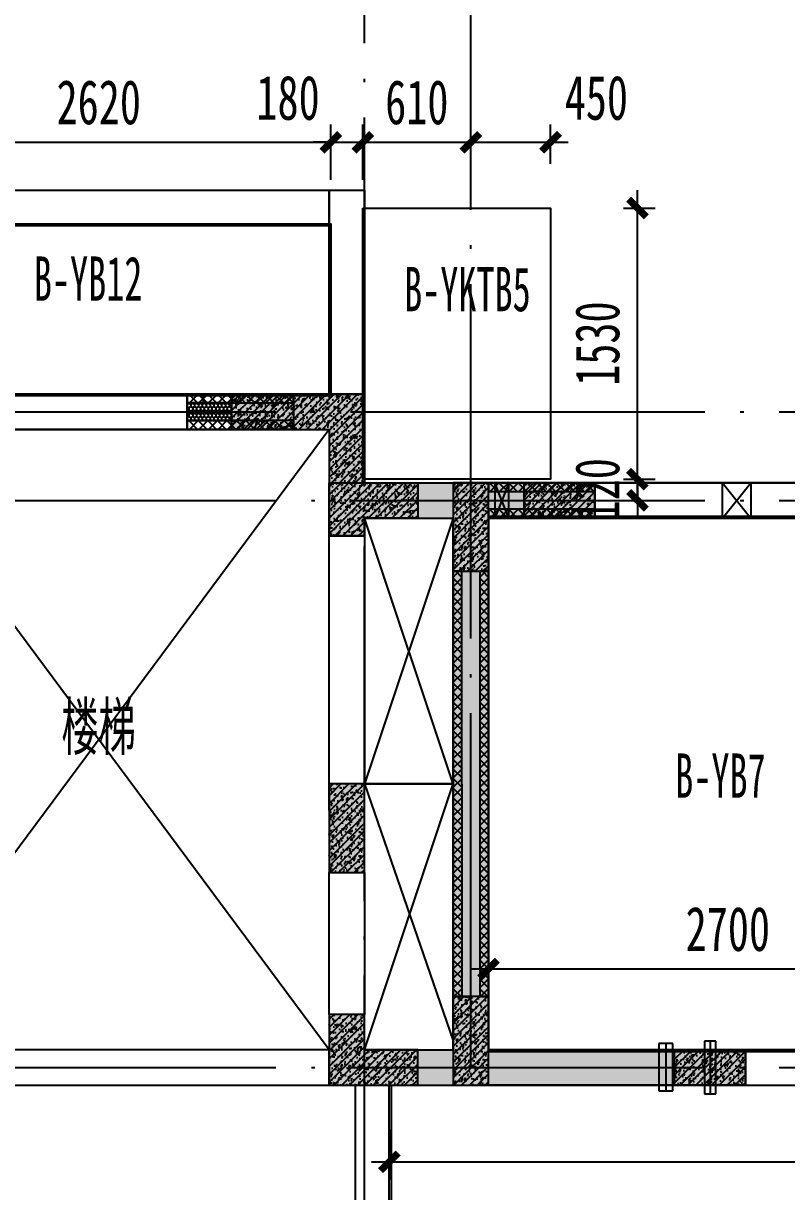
# Model space of a CAD drawing. Extents: x -3200779283 to -8106663, y 659664 to 1123462.
# Drawn here: x -8161025 to -8156719, y 934624 to 941217 of the extents above; entities that cross this region are included whole.
import ezdxf
from ezdxf.enums import TextEntityAlignment as Align

# ---------------------------------------------------------------- set-up
doc = ezdxf.new("R2010")
doc.units = 0
doc.header["$LTSCALE"] = 1000
doc.header["$MEASUREMENT"] = 0
for name, pattern in [('120-墙体$0$CENTER2', [1.125, 0.75, -0.125, 0.125, -0.125]), ('120-墙体$0$CONTINOUS', [0]), ('125-核心筒-标准层$0$CONTINOUS', [0]), ('3#-轴线$0$DOTE', [2.42, 2, -0.2, 0.02, -0.2]), ('3#4#5#$0$DASH', [0.35, 0.25, -0.1]), ('DASH', [0.35, 0.25, -0.1])]:
    doc.linetypes.add(name, pattern=pattern)
doc.layers.get('Defpoints').update_dxf_attribs({"color": 30, "linetype": 'DASH'})
for name, color, linetype in [('120-墙体$0$DUCT-排烟中心线', 5, '120-墙体$0$CENTER2'), ('120-墙体$0$DUCT-排烟管', 2, 'Continuous'), ('120-墙体$0$DUCT-送风中心线', 5, '120-墙体$0$CENTER2'), ('120-墙体$0$DUCT-送风管', 4, 'Continuous'), ('120-墙体$0$S-WALL', 40, 'Continuous'), ('120-墙体$0$S-WALL-BEAM', 120, 'Continuous'), ('120-墙体$0$S-WALL-COLU', 252, '120-墙体$0$CONTINOUS'), ('120-墙体$0$S-WALL-COLU-HATC', 16, 'Continuous'), ('120-墙体$0$S-WALL-HATC', 253, 'Continuous'), ('120-墙体$0$提结构条件', 7, 'Continuous'), ('120-墙体$0$暖-首层和标准层暖通套管_TZ$0$H-暖洞-剪力墙', 6, 'Continuous'), ('120-墙体$0$暖-首层和标准层暖通套管_TZ$0$H-暖洞-穿梁', 3, 'Continuous'), ('125-核心筒-标准层$0$HATCH', 254, 'Continuous'), ('125-核心筒-标准层$0$S-SLAB-HOLE', 5, 'Continuous'), ('125-核心筒-标准层$0$S-WALL', 40, 'Continuous'), ('125-核心筒-标准层$0$S-WALL-BEAM', 120, 'Continuous'), ('125-核心筒-标准层$0$S-WALL-COLU', 252, '125-核心筒-标准层$0$CONTINOUS'), ('125-核心筒-标准层$0$S-WALL-COLU-HATC', 16, 'Continuous'), ('125-核心筒-标准层$0$S-WALL-HATC', 253, 'Continuous'), ('3#-轴线$0$A-ANNO-DOTE', 10, '3#-轴线$0$DOTE'), ('3#4#5#$0$00-板边线', 7, 'Continuous'), ('3#4#5#$0$PC-SLAB', 6, '3#4#5#$0$DASH'), ('3#4#5#$0$S-ANNO-TEXT', 7, 'Continuous'), ('3#4#5#$0$S-DIMS-SLAB', 120, 'Continuous'), ('3#4#5#$0$S-PC-FQ', 4, 'Continuous'), ('3#4#5#$0$S-PC-FQ-WYQ', 4, 'Continuous'), ('3#4#5#$0$S-PC-SLAB', 6, 'Continuous'), ('4#-标准层$0$S-SLAB-TEXT', 120, 'Continuous')]:
    doc.layers.add(name, color=color, linetype=linetype)
doc.styles.add('3#4#5#$0$外部参照 1$0$宋体', font='', dxfattribs={"width": 0.8})
doc.styles.add('3#4#5#$0$楷体', font='', dxfattribs={"width": 0.7})
doc.styles.add('4#-标准层$0$TSSD_Rein', font='tssdeng.shx', dxfattribs={"width": 0.7, "bigfont": 'hztxt.shx'})
doc.styles.get('3#4#5#$0$外部参照 1$0$宋体').set_extended_font_data('SimSun')
doc.styles.get('3#4#5#$0$楷体').set_extended_font_data('KaiTi_GB2312')
doc.dimstyles.new('3#4#5#$0$TSSD_100_100', dxfattribs={"dimtxt": 250, "dimasz": 100, "dimexe": 100, "dimexo": 250, "dimgap": 100, "dimtad": 1, "dimdec": 0, "dimzin": 0, "dimdsep": 46, "dimtxsty": '3#4#5#$0$楷体', "dimblk": '3#4#5#$0$_ArchTick', "dimcen": 0, "dimdle": 100, "dimclrt": 7, "dimadec": 0, "dimazin": 0, "dimtfac": 1, "dimtdec": 0, "dimtix": 1, "dimtmove": 2, "dimatfit": 3, "dimfxl": 1, "dimtolj": 1, "dimtzin": 0, "dimarcsym": 0})
pattern_1 = [(225, (-650407.22, -531464.02), (26.9407684, -26.9407684), []), (315, (-650407.22, -531464.02), (26.9407684, 26.9407684), [])]
pattern_2 = [(225, (-650407.22, -531614.02), (26.9407684, -26.9407684), []), (315, (-650407.22, -531614.02), (26.9407684, 26.9407684), [])]
pattern_3 = [(269.9942905, (110828.098, 3091305.449), (10.823449013, -18.751078648), [12.5, -25]), (29.9942905, (110828.098, 3091305.449), (10.82718595, 18.748921125), [12.5, -25]), (329.9942905, (110828.098, 3091305.449), (21.650634963, -0.002157522), [-25, 12.5])]

# ---------------------------------------------------------------- blocks, each defined once
blk = doc.blocks.new('3#4#5#$0$B-YNQ3')
at = {"layer": '3#4#5#$0$S-PC-FQ-WYQ'}
h = blk.add_hatch(dxfattribs=at)
h.set_pattern_fill('ANSI37', color=256, scale=12, angle=90)
h.set_pattern_definition([(135, (-992358.283, 833989.707), (-26.9407684, -26.9407684), []), (225, (-992358.283, 833989.707), (26.9407684, -26.9407684), [])])
h.paths.add_polyline_path([(-130555.6, 319088.3), (-130505.6, 319088.3), (-130505.9, 321488.4), (-130555.9, 321488.4)])
h = blk.add_hatch(dxfattribs=at)
h.set_pattern_fill('ANSI37', color=256, scale=12, angle=90)
h.set_pattern_definition([(135, (-992208.283, 833989.707), (-26.9407684, -26.9407684), []), (225, (-992208.283, 833989.707), (26.9407684, -26.9407684), [])])
h.paths.add_polyline_path([(-130405.6, 319088.3), (-130355.6, 319088.3), (-130355.9, 321488.4), (-130405.9, 321488.4)])
for points in [[(-130555.6, 319088.3), (-130505.6, 319088.3), (-130505.9, 321488.4), (-130555.9, 321488.4)], [(-130555.9, 321488.4), (-130355.9, 321488.4), (-130355.6, 319088.3), (-130555.6, 319088.3)], [(-130405.6, 319088.3), (-130355.6, 319088.3), (-130355.9, 321488.4), (-130405.9, 321488.4)]]:
    blk.add_lwpolyline(points, close=True, dxfattribs=at)
blk = doc.blocks.new('3#4#5#$0$B-YWQ3')
at = {"layer": '3#4#5#$0$S-PC-FQ'}
h = blk.add_hatch(dxfattribs=at)
h.set_pattern_fill('HONEY', color=6, scale=100, angle=-90.00571)
h.set_pattern_definition(pattern_3)
h.paths.add_polyline_path([(-138306, 330338.4), (-138306, 330238.4), (-138556, 330238.4), (-138556, 330338.4)])
h = blk.add_hatch(dxfattribs=at)
h.set_pattern_fill('HONEY', color=6, scale=100, angle=-90.00571)
h.set_pattern_definition(pattern_3)
h.paths.add_polyline_path([(-137306, 330338.4), (-137306, 330238.4), (-137056, 330238.4), (-137056, 330338.4)])
at = {"layer": '3#4#5#$0$S-PC-FQ-WYQ'}
h = blk.add_hatch(dxfattribs=at)
h.set_pattern_fill('ANSI37', color=256, scale=12, angle=180)
h.set_pattern_definition(pattern_1)
h.paths.add_polyline_path([(-138905.8, 330388.4), (-138905.8, 330338.4), (-138306, 330338.4), (-138306, 330388.4)])
h = blk.add_hatch(dxfattribs=at)
h.set_pattern_fill('ANSI37', color=256, scale=12, angle=180)
h.set_pattern_definition(pattern_1)
h.paths.add_polyline_path([(-136705.8, 330338.4), (-136705.8, 330388.4), (-137306, 330388.4), (-137306, 330338.4)])
h = blk.add_hatch(dxfattribs=at)
h.set_pattern_fill('ANSI37', color=256, scale=12, angle=180)
h.set_pattern_definition(pattern_2)
h.paths.add_polyline_path([(-138905.8, 330238.4), (-138905.8, 330188.4), (-138306, 330188.4), (-138306, 330238.4)])
h = blk.add_hatch(dxfattribs=at)
h.set_pattern_fill('ANSI37', color=256, scale=12, angle=180)
h.set_pattern_definition(pattern_2)
h.paths.add_polyline_path([(-136705.8, 330188.4), (-136705.8, 330238.4), (-137306, 330238.4), (-137306, 330188.4)])
at = {"layer": '3#4#5#$0$S-PC-FQ', "color": 6}
for points in [[(-138306, 330338.4), (-138306, 330238.4), (-138556, 330238.4), (-138556, 330338.4)], [(-137306, 330338.4), (-137306, 330238.4), (-137056, 330238.4), (-137056, 330338.4)]]:
    blk.add_lwpolyline(points, close=True, dxfattribs=at)
at = {"layer": '3#4#5#$0$S-PC-FQ-WYQ'}
for points in [[(-138905.8, 330338.4), (-138905.8, 330388.4), (-138306, 330388.4), (-138306, 330338.4)], [(-138306, 330188.4), (-138306, 330388.4), (-138905.8, 330388.4), (-138905.8, 330188.4)], [(-138306, 330388.4), (-137306, 330388.4), (-137306, 330188.4), (-138306, 330188.4)], [(-136705.8, 330338.4), (-136705.8, 330388.4), (-137306, 330388.4), (-137306, 330338.4)], [(-137306, 330188.4), (-137306, 330388.4), (-136705.8, 330388.4), (-136705.8, 330188.4)], [(-138905.8, 330188.4), (-138905.8, 330238.4), (-138306, 330238.4), (-138306, 330188.4)], [(-136705.8, 330188.4), (-136705.8, 330238.4), (-137306, 330238.4), (-137306, 330188.4)]]:
    blk.add_lwpolyline(points, close=True, dxfattribs=at)
blk = doc.blocks.new('3#4#5#$0$B-YWQ4')
at = {"layer": '3#4#5#$0$S-PC-FQ-WYQ'}
h = blk.add_hatch(dxfattribs=at)
h.set_pattern_fill('ANSI37', color=256, scale=12, angle=180)
h.set_pattern_definition([(225, (-649357.165, -531964.018), (26.9407684, -26.9407684), []), (315, (-649357.165, -531964.018), (26.9407684, 26.9407684), [])])
h.paths.add_polyline_path([(-135005.8, 329838.4), (-135005.8, 329888.4), (-135605.8, 329888.4), (-135605.8, 329838.4)])
h = blk.add_hatch(dxfattribs=at)
h.set_pattern_fill('ANSI37', color=256, scale=12, angle=180)
h.set_pattern_definition([(225, (-646857.172, -531964.016), (26.9407684, -26.9407684), []), (315, (-646857.172, -531964.016), (26.9407684, 26.9407684), [])])
h.paths.add_polyline_path([(-132505.8, 329838.4), (-132505.8, 329888.4), (-133505.8, 329888.4), (-133505.8, 329838.4)])
h = blk.add_hatch(dxfattribs=at)
h.set_pattern_fill('ANSI37', color=256, scale=12, angle=180)
h.set_pattern_definition([(225, (-644507.274, -531964.016), (26.9407684, -26.9407684), []), (315, (-644507.274, -531964.016), (26.9407684, 26.9407684), [])])
h.paths.add_polyline_path([(-130905.9, 329838.4), (-130905.9, 329888.4), (-131305.8, 329888.4), (-131305.8, 329838.4)])
h = blk.add_hatch(dxfattribs=at)
h.set_pattern_fill('ANSI37', color=256, scale=12, angle=180)
h.set_pattern_definition([(225, (-649357.165, -532114.018), (26.9407684, -26.9407684), []), (315, (-649357.165, -532114.018), (26.9407684, 26.9407684), [])])
h.paths.add_polyline_path([(-135005.8, 329688.4), (-135005.8, 329738.4), (-135605.8, 329738.4), (-135605.8, 329688.4)])
h = blk.add_hatch(dxfattribs=at)
h.set_pattern_fill('ANSI37', color=256, scale=12, angle=180)
h.set_pattern_definition([(225, (-646857.172, -532114.016), (26.9407684, -26.9407684), []), (315, (-646857.172, -532114.016), (26.9407684, 26.9407684), [])])
h.paths.add_polyline_path([(-132505.8, 329688.4), (-132505.8, 329738.4), (-133505.8, 329738.4), (-133505.8, 329688.4)])
h = blk.add_hatch(dxfattribs=at)
h.set_pattern_fill('ANSI37', color=256, scale=12, angle=180)
h.set_pattern_definition([(225, (-644507.274, -532114.016), (26.9407684, -26.9407684), []), (315, (-644507.274, -532114.016), (26.9407684, 26.9407684), [])])
h.paths.add_polyline_path([(-130905.9, 329688.4), (-130905.9, 329738.4), (-131305.8, 329738.4), (-131305.8, 329688.4)])
for points in [[(-135005.8, 329838.4), (-135005.8, 329888.4), (-135605.8, 329888.4), (-135605.8, 329838.4)], [(-135605.8, 329688.4), (-135605.8, 329888.4), (-135005.8, 329888.4), (-135005.8, 329688.4)], [(-135005.8, 329888.4), (-133505.8, 329888.4), (-133505.8, 329688.4), (-135005.8, 329688.4)], [(-132505.8, 329838.4), (-132505.8, 329888.4), (-133505.8, 329888.4), (-133505.8, 329838.4)], [(-133505.8, 329688.4), (-133505.8, 329888.4), (-132505.8, 329888.4), (-132505.8, 329688.4)], [(-132505.8, 329888.4), (-131305.8, 329888.4), (-131305.8, 329688.4), (-132505.8, 329688.4)], [(-130905.9, 329838.4), (-130905.9, 329888.4), (-131305.8, 329888.4), (-131305.8, 329838.4)], [(-131305.8, 329688.4), (-131305.8, 329888.4), (-130905.9, 329888.4), (-130905.9, 329688.4)], [(-135005.8, 329688.4), (-135005.8, 329738.4), (-135605.8, 329738.4), (-135605.8, 329688.4)], [(-132505.8, 329688.4), (-132505.8, 329738.4), (-133505.8, 329738.4), (-133505.8, 329688.4)], [(-130905.9, 329688.4), (-130905.9, 329738.4), (-131305.8, 329738.4), (-131305.8, 329688.4)]]:
    blk.add_lwpolyline(points, close=True, dxfattribs=at)
blk = doc.blocks.new('3#4#5#$0$A$C53EF3948')
at = {"layer": '3#4#5#$0$S-PC-FQ-WYQ'}
for name, p in [('3#4#5#$0$B-YWQ3', (148006, -329888.4)), ('3#4#5#$0$B-YWQ4', (148006, -329888.4)), ('3#4#5#$0$B-YNQ3', (142755.9, -321988.4))]:
    blk.add_blockref(name, p, dxfattribs=at)
blk = doc.blocks.new('3#4#5#$0$_ArchTick')
at = {"color": 0, "linetype": 'ByBlock', "const_width": 0.4}
blk.add_lwpolyline([(-0.5, -0.5), (0.5, 0.5)], dxfattribs=at)
blk = doc.blocks.new('*D943')
at = {"layer": '3#4#5#$0$S-DIMS-SLAB', "color": 0, "lineweight": -2, "transparency": 16777216}
for p, q in [((8890.2, 13009.9), (8890.2, 13320.7)), ((11510.4, 13009.9), (11510.4, 13320.7)), ((8790.2, 13220.7), (11610.4, 13220.7))]:
    blk.add_line(p, q, dxfattribs=at)
at = {"layer": 'Defpoints', "color": 0, "transparency": 16777216}
for p in [(11510.4, 13220.7), (8890.2, 12759.9), (11510.4, 12759.9)]:
    blk.add_point(p, dxfattribs=at)
at = {"layer": '3#4#5#$0$S-DIMS-SLAB', "color": 0, "lineweight": -2, "transparency": 16777216, "xscale": 100, "yscale": 100, "zscale": 100, "rotation": 180}
blk.add_blockref('3#4#5#$0$_ArchTick', (8890.2, 13220.7), dxfattribs=at)
at = {"layer": '3#4#5#$0$S-DIMS-SLAB', "color": 0, "lineweight": -2, "transparency": 16777216, "xscale": 100, "yscale": 100, "zscale": 100}
blk.add_blockref('3#4#5#$0$_ArchTick', (11510.4, 13220.7), dxfattribs=at)
at = {"layer": '3#4#5#$0$S-DIMS-SLAB', "color": 7, "transparency": 16777216, "insert": (10200.3, 13445.7), "char_height": 250, "attachment_point": 5, "style": '3#4#5#$0$楷体'}
blk.add_mtext('\\A1;2620', dxfattribs=at)
blk = doc.blocks.new('*D944')
at = {"layer": '3#4#5#$0$S-DIMS-SLAB', "color": 0, "lineweight": -2, "transparency": 16777216}
for p, q in [((12300, 13099.8), (12300, 13320.7)), ((12750, 13099.8), (12750, 13320.7)), ((12200, 13220.7), (12850, 13220.7))]:
    blk.add_line(p, q, dxfattribs=at)
at = {"layer": 'Defpoints', "color": 0, "transparency": 16777216}
for p in [(12750, 13220.7), (12300, 12849.8), (12750, 12849.8)]:
    blk.add_point(p, dxfattribs=at)
at = {"layer": '3#4#5#$0$S-DIMS-SLAB', "color": 0, "lineweight": -2, "transparency": 16777216, "xscale": 100, "yscale": 100, "zscale": 100, "rotation": 180}
blk.add_blockref('3#4#5#$0$_ArchTick', (12300, 13220.7), dxfattribs=at)
at = {"layer": '3#4#5#$0$S-DIMS-SLAB', "color": 0, "lineweight": -2, "transparency": 16777216, "xscale": 100, "yscale": 100, "zscale": 100}
blk.add_blockref('3#4#5#$0$_ArchTick', (12750, 13220.7), dxfattribs=at)
at = {"layer": '3#4#5#$0$S-DIMS-SLAB', "color": 7, "transparency": 16777216, "insert": (13008.1, 13470.7), "char_height": 250, "attachment_point": 5, "style": '3#4#5#$0$楷体'}
blk.add_mtext('\\A1;450', dxfattribs=at)
blk = doc.blocks.new('*D946')
at = {"layer": '3#4#5#$0$S-DIMS-SLAB', "color": 0, "lineweight": -2, "transparency": 16777216}
for p, q in [((13239.9, 11219.9), (13239.9, 12949.8)), ((13161.2, 12849.8), (13339.9, 12849.8)), ((13161.2, 11319.9), (13339.9, 11319.9))]:
    blk.add_line(p, q, dxfattribs=at)
at = {"layer": 'Defpoints', "color": 0, "transparency": 16777216}
for p in [(12911.2, 12849.8), (13239.9, 12849.8), (12911.2, 11319.9)]:
    blk.add_point(p, dxfattribs=at)
at = {"layer": '3#4#5#$0$S-DIMS-SLAB', "color": 0, "lineweight": -2, "transparency": 16777216, "xscale": 100, "yscale": 100, "zscale": 100}
for p, rotation in [((13239.9, 12849.8), 90), ((13239.9, 11319.9), 270)]:
    blk.add_blockref('3#4#5#$0$_ArchTick', p, dxfattribs=dict(at, rotation=rotation))
at = {"layer": '3#4#5#$0$S-DIMS-SLAB', "color": 7, "transparency": 16777216, "insert": (13014.9, 12084.8), "char_height": 250, "attachment_point": 5, "rotation": 90, "style": '3#4#5#$0$楷体'}
blk.add_mtext('\\A1;1530', dxfattribs=at)
blk = doc.blocks.new('3#4#5#$0$悬挑板-北侧')
at = {"layer": '3#4#5#$0$S-PC-SLAB'}
for points in [[(-262899.7, 92469.9), (-262439.3, 92469.9), (-262444.4, 90939.8), (-262899.7, 90939.8)], [(-259459.5, 92469.9), (-258399.8, 92469.9), (-258399.8, 90939.9), (-259459.5, 90939.9)], [(-262259.5, 92379.9), (-259639.3, 92379.9), (-259639.3, 91409.9), (-262259.5, 91409.9)]]:
    blk.add_lwpolyline(points, close=True, dxfattribs=at)
blk = doc.blocks.new('*D988')
at = {"layer": '3#4#5#$0$S-DIMS-SLAB', "color": 0, "lineweight": -2, "transparency": 16777216}
for p, q in [((13239.9, 11319.9), (13239.9, 11419.9)), ((13161.2, 11319.9), (13339.9, 11319.9)), ((13239.9, 11319.9), (13239.9, 11200)), ((13161.2, 11200), (13339.9, 11200)), ((13239.9, 11200), (13239.9, 11100))]:
    blk.add_line(p, q, dxfattribs=at)
at = {"layer": 'Defpoints', "color": 0, "transparency": 16777216}
for p in [(12911.2, 11319.9), (12911.2, 11200), (13239.9, 11200)]:
    blk.add_point(p, dxfattribs=at)
at = {"layer": '3#4#5#$0$S-DIMS-SLAB', "color": 0, "lineweight": -2, "transparency": 16777216, "xscale": 100, "yscale": 100, "zscale": 100}
for p, rotation in [((13239.9, 11319.9), 270), ((13239.9, 11200), 90)]:
    blk.add_blockref('3#4#5#$0$_ArchTick', p, dxfattribs=dict(at, rotation=rotation))
at = {"layer": '3#4#5#$0$S-DIMS-SLAB', "color": 7, "transparency": 16777216, "insert": (13014.9, 11259.9), "char_height": 250, "attachment_point": 5, "rotation": 90, "style": '3#4#5#$0$楷体'}
blk.add_mtext('\\A1;120', dxfattribs=at)
blk = doc.blocks.new('*D991')
at = {"layer": '3#4#5#$0$S-DIMS-SLAB', "color": 0, "lineweight": -2, "transparency": 16777216}
for p, q in [((11510.4, 13009.9), (11510.4, 13320.7)), ((11690.2, 13009.9), (11690.2, 13320.7)), ((11510.4, 13220.7), (11410.4, 13220.7)), ((11510.4, 13220.7), (11690.2, 13220.7)), ((11690.2, 13220.7), (11790.2, 13220.7))]:
    blk.add_line(p, q, dxfattribs=at)
at = {"layer": 'Defpoints', "color": 0, "transparency": 16777216}
for p in [(11690.2, 13220.7), (11510.4, 12759.9), (11690.2, 12759.9)]:
    blk.add_point(p, dxfattribs=at)
at = {"layer": '3#4#5#$0$S-DIMS-SLAB', "color": 0, "lineweight": -2, "transparency": 16777216, "xscale": 100, "yscale": 100, "zscale": 100}
blk.add_blockref('3#4#5#$0$_ArchTick', (11510.4, 13220.7), dxfattribs=at)
at = {"layer": '3#4#5#$0$S-DIMS-SLAB', "color": 0, "lineweight": -2, "transparency": 16777216, "xscale": 100, "yscale": 100, "zscale": 100, "rotation": 180}
blk.add_blockref('3#4#5#$0$_ArchTick', (11690.2, 13220.7), dxfattribs=at)
at = {"layer": '3#4#5#$0$S-DIMS-SLAB', "color": 7, "transparency": 16777216, "insert": (11268.5, 13470.7), "char_height": 250, "attachment_point": 5, "style": '3#4#5#$0$楷体'}
blk.add_mtext('\\A1;180', dxfattribs=at)
blk = doc.blocks.new('*D992')
at = {"layer": '3#4#5#$0$S-DIMS-SLAB', "color": 0, "lineweight": -2, "transparency": 16777216}
for p, q in [((11690.2, 13099.8), (11690.2, 13320.7)), ((12300, 13099.8), (12300, 13320.7)), ((11590.2, 13220.7), (12400, 13220.7))]:
    blk.add_line(p, q, dxfattribs=at)
at = {"layer": 'Defpoints', "color": 0, "transparency": 16777216}
for p in [(12300, 13220.7), (11690.2, 12849.8), (12300, 12849.8)]:
    blk.add_point(p, dxfattribs=at)
at = {"layer": '3#4#5#$0$S-DIMS-SLAB', "color": 0, "lineweight": -2, "transparency": 16777216, "xscale": 100, "yscale": 100, "zscale": 100, "rotation": 180}
blk.add_blockref('3#4#5#$0$_ArchTick', (11690.2, 13220.7), dxfattribs=at)
at = {"layer": '3#4#5#$0$S-DIMS-SLAB', "color": 0, "lineweight": -2, "transparency": 16777216, "xscale": 100, "yscale": 100, "zscale": 100}
blk.add_blockref('3#4#5#$0$_ArchTick', (12300, 13220.7), dxfattribs=at)
at = {"layer": '3#4#5#$0$S-DIMS-SLAB', "color": 7, "transparency": 16777216, "insert": (11995.1, 13445.7), "char_height": 250, "attachment_point": 5, "style": '3#4#5#$0$楷体'}
blk.add_mtext('\\A1;610', dxfattribs=at)
blk = doc.blocks.new('3#4#5#$0$ban3')
at = {"layer": '3#4#5#$0$S-PC-SLAB'}
for points in [[(-216832, 409965), (-216832, 412985), (-219532, 412985), (-219532, 409965)], [(-214472, 407375), (-220092, 407375), (-220092, 409775), (-214472, 409775)]]:
    blk.add_lwpolyline(points, close=True, dxfattribs=at)
blk = doc.blocks.new('*D786')
at = {"layer": '3#4#5#$0$S-DIMS-SLAB', "color": 0, "lineweight": -2, "transparency": 16777216}
for p, q in [((162096.8, 163030.4), (159196.8, 163030.4)), ((159296.8, 162888.2), (159296.8, 162930.4)), ((161996.8, 162888.2), (161996.8, 162930.4))]:
    blk.add_line(p, q, dxfattribs=at)
at = {"layer": 'Defpoints', "color": 0, "transparency": 16777216}
for p in [(159296.8, 163138.2), (161996.8, 163138.2), (159296.8, 163030.4)]:
    blk.add_point(p, dxfattribs=at)
at = {"layer": '3#4#5#$0$S-DIMS-SLAB', "color": 0, "lineweight": -2, "transparency": 16777216, "xscale": 100, "yscale": 100, "zscale": 100, "rotation": 180}
blk.add_blockref('3#4#5#$0$_ArchTick', (159296.8, 163030.4), dxfattribs=at)
at = {"layer": '3#4#5#$0$S-DIMS-SLAB', "color": 0, "lineweight": -2, "transparency": 16777216, "xscale": 100, "yscale": 100, "zscale": 100}
blk.add_blockref('3#4#5#$0$_ArchTick', (161996.8, 163030.4), dxfattribs=at)
at = {"layer": '3#4#5#$0$S-DIMS-SLAB', "color": 7, "transparency": 16777216, "insert": (160646.8, 163255.4), "char_height": 250, "attachment_point": 5, "style": '3#4#5#$0$楷体'}
blk.add_mtext('\\A1;2700', dxfattribs=at)
blk = doc.blocks.new('*D796')
at = {"layer": '3#4#5#$0$S-DIMS-SLAB', "color": 0, "lineweight": -2, "transparency": 16777216}
for p, q in [((158736.8, 162125), (158736.8, 161843.1)), ((164356.8, 162125), (164356.8, 161843.1)), ((158636.8, 161943.1), (164456.8, 161943.1))]:
    blk.add_line(p, q, dxfattribs=at)
at = {"layer": 'Defpoints', "color": 0, "transparency": 16777216}
for p in [(158736.8, 162375), (164356.8, 162375), (164356.8, 161943.1)]:
    blk.add_point(p, dxfattribs=at)
at = {"layer": '3#4#5#$0$S-DIMS-SLAB', "color": 0, "lineweight": -2, "transparency": 16777216, "xscale": 100, "yscale": 100, "zscale": 100, "rotation": 180}
blk.add_blockref('3#4#5#$0$_ArchTick', (158736.8, 161943.1), dxfattribs=at)
at = {"layer": '3#4#5#$0$S-DIMS-SLAB', "color": 0, "lineweight": -2, "transparency": 16777216, "xscale": 100, "yscale": 100, "zscale": 100}
blk.add_blockref('3#4#5#$0$_ArchTick', (164356.8, 161943.1), dxfattribs=at)
at = {"layer": '3#4#5#$0$S-DIMS-SLAB', "color": 7, "transparency": 16777216, "insert": (161546.8, 162168.1), "char_height": 250, "attachment_point": 5, "style": '3#4#5#$0$楷体'}
blk.add_mtext('\\A1;5620', dxfattribs=at)
blk = doc.blocks.new('120-墙体$0$retert')
at = {"layer": '120-墙体$0$暖-首层和标准层暖通套管_TZ$0$H-暖洞-剪力墙'}
for p, q in [((55012.6, 61028.7), (54812.7, 61187.7)), ((54812.7, 61028.7), (55012.6, 61187.7))]:
    blk.add_line(p, q, dxfattribs=at)
blk.add_lwpolyline([(55012.6, 61028.7), (55012.6, 61187.7), (54812.7, 61187.7), (54812.7, 61028.7)], close=True, dxfattribs=at)
blk = doc.blocks.new('120-墙体$0$ewrewr')
at = {"layer": '120-墙体$0$暖-首层和标准层暖通套管_TZ$0$H-暖洞-穿梁', "color": 2}
for p, q in [((54898, 62306.1), (54818, 62106.1)), ((54898, 62106.1), (54818, 62306.1))]:
    blk.add_line(p, q, dxfattribs=at)
blk.add_lwpolyline([(54898, 62306.1), (54818, 62306.1), (54818, 62106.1), (54898, 62106.1)], close=True, dxfattribs=at)
blk = doc.blocks.new('120-墙体$0$tretyyt')
at = {"layer": '120-墙体$0$暖-首层和标准层暖通套管_TZ$0$H-暖洞-穿梁', "color": 5}
for p, q in [((52498, 59304.6), (52298, 59384.6)), ((52298, 59304.6), (52498, 59384.6))]:
    blk.add_line(p, q, dxfattribs=at)
blk.add_lwpolyline([(52498, 59304.6), (52498, 59384.6), (52298, 59384.6), (52298, 59304.6)], close=True, dxfattribs=at)
blk = doc.blocks.new('120-墙体$0$rtret')
at = {"layer": '120-墙体$0$暖-首层和标准层暖通套管_TZ$0$H-暖洞-穿梁', "color": 3}
for p, q in [((53777.5, 61921.5), (53618.5, 61721.5)), ((53777.5, 61721.5), (53618.5, 61921.5))]:
    blk.add_line(p, q, dxfattribs=at)
blk.add_lwpolyline([(53777.5, 61921.5), (53618.5, 61921.5), (53618.5, 61721.5), (53777.5, 61721.5)], close=True, dxfattribs=at)
blk = doc.blocks.new('120-墙体$0$A$Ca94620f4')
at = {"layer": '120-墙体$0$DUCT-排烟中心线'}
for p, q in [((-6299.8, -2950.7), (-6299.8, -3249.3)), ((-4600, -2950.7), (-4600, -3249.3)), ((-4400, -2950.7), (-4400, -3249.3)), ((-547.7, -2950.7), (-547.7, -3249.3)), ((-2257.9, -4100), (-2556.6, -4100)), ((-2257.9, -4300), (-2556.6, -4300))]:
    blk.add_line(p, q, dxfattribs=at)
at = {"layer": '120-墙体$0$DUCT-排烟管'}
for p, q in [((-6332.3, -2950.7), (-6332.3, -3249.3)), ((-6267.3, -2950.7), (-6332.3, -2950.7)), ((-6267.3, -3249.3), (-6267.3, -2950.7)), ((-4632.5, -2950.7), (-4632.5, -3249.3)), ((-4567.5, -2950.7), (-4632.5, -2950.7)), ((-4567.5, -3249.3), (-4567.5, -2950.7)), ((-4432.5, -2950.7), (-4432.5, -3249.3)), ((-4367.5, -2950.7), (-4432.5, -2950.7)), ((-4367.5, -3249.3), (-4367.5, -2950.7)), ((-580.2, -2950.7), (-580.2, -3249.3)), ((-515.2, -2950.7), (-580.2, -2950.7)), ((-515.2, -3249.3), (-515.2, -2950.7)), ((-6332.3, -3249.3), (-6267.3, -3249.3)), ((-4632.5, -3249.3), (-4567.5, -3249.3)), ((-4432.5, -3249.3), (-4367.5, -3249.3)), ((-580.2, -3249.3), (-515.2, -3249.3)), ((-2257.9, -4067.5), (-2556.6, -4067.5)), ((-2556.6, -4067.5), (-2556.6, -4132.5)), ((-2257.9, -4132.5), (-2257.9, -4067.5)), ((-2556.6, -4132.5), (-2257.9, -4132.5)), ((-2257.9, -4267.5), (-2556.6, -4267.5)), ((-2556.6, -4267.5), (-2556.6, -4332.5)), ((-2257.9, -4332.5), (-2257.9, -4267.5)), ((-2556.6, -4332.5), (-2257.9, -4332.5))]:
    blk.add_line(p, q, dxfattribs=at)
at = {"layer": '120-墙体$0$DUCT-送风中心线'}
for p, q in [((-6549.8, -2963.7), (-6549.8, -3231)), ((-947.7, -2963.7), (-947.7, -3231)), ((-747.7, -2963.7), (-747.7, -3231))]:
    blk.add_line(p, q, dxfattribs=at)
at = {"layer": '120-墙体$0$DUCT-送风管'}
for p, q in [((-6589.8, -2963.7), (-6589.8, -3231)), ((-6509.8, -2963.7), (-6589.8, -2963.7)), ((-6509.8, -3231), (-6509.8, -2963.7)), ((-787.7, -2963.7), (-787.7, -3231)), ((-707.7, -2963.7), (-787.7, -2963.7)), ((-707.7, -3231), (-707.7, -2963.7)), ((-6589.8, -3231), (-6509.8, -3231)), ((-787.7, -3231), (-707.7, -3231))]:
    blk.add_line(p, q, dxfattribs=at)
at = {"layer": '120-墙体$0$提结构条件', "color": 3}
for p, q in [((-987.7, -3231), (-987.7, -2963.7)), ((-987.7, -2963.7), (-907.7, -2963.7)), ((-907.7, -2963.7), (-907.7, -3231)), ((-907.7, -3231), (-987.7, -3231))]:
    blk.add_line(p, q, dxfattribs=at)
at = {"layer": '120-墙体$0$暖-首层和标准层暖通套管_TZ$0$H-暖洞-穿梁', "color": 6}
for p, q in [((-3823.8, -3000), (-3473.8, -3200)), ((-3823.8, -3200), (-3473.8, -3000))]:
    blk.add_line(p, q, dxfattribs=at)
blk.add_lwpolyline([(-3823.8, -3000), (-3473.8, -3000), (-3473.8, -3200), (-3823.8, -3200)], close=True, dxfattribs=at)
at = {"layer": '120-墙体$0$提结构条件', "rotation": 90}
for name, p in [('120-墙体$0$tretyyt', (51869.6, -52298)), ('120-墙体$0$retert', (57308.2, -54812.7))]:
    blk.add_blockref(name, p, dxfattribs=at)
at = {"layer": '120-墙体$0$提结构条件', "xscale": -1}
blk.add_blockref('120-墙体$0$rtret', (47548, -61721.5), dxfattribs=at)
at = {"layer": '120-墙体$0$提结构条件'}
blk.add_blockref('120-墙体$0$ewrewr', (-57933, -62106.1), dxfattribs=at)
blk = doc.blocks.new('120-墙体')
at = {"layer": '120-墙体$0$S-WALL-COLU-HATC'}
h = blk.add_hatch(dxfattribs=at)
h.set_pattern_fill('AR-CONC', color=256, scale=10)
h.set_pattern_definition([(50, (-5604.75, -241007.814), (71.726018, -6.275213), [7.5, -82.5]), (355, (-5604.75, -241007.814), (-13.875133, 75.219213), [6, -66]), (100.4514, (-5598.77, -241008.34), (57.850938, 68.943954), [6.37402, -70.114211]), (46.1842, (-5604.75, -240987.81), (106.724105, -16.5519), [11.25, -123.75]), (96.6356, (-5595.86, -240989.19), (93.46627, 97.411787), [9.56103, -105.1713]), (351.1842, (-5604.75, -240987.81), (93.466195, 97.41186), [9, -99]), (21, (-5594.75, -240992.814), (59.690705, -40.261889), [7.5, -82.5]), (326, (-5594.75, -240992.814), (24.331533, 72.515005), [6, -66]), (71.4514, (-5589.775, -240996.17), (84.022263, 32.25305), [6.37402, -70.114211]), (37.5, (-5604.75, -241007.814), (1.2159855, 33.2893854), [0, -65.2, 0, -67, 0, -66.25]), (7.5, (-5604.75, -241007.814), (26.306954, 39.441171), [0, -38.2, 0, -63.7, 0, -25.25]), (327.5, (-5627.05, -241007.814), (53.3822436, -2.2554872), [0, -25, 0, -78, 0, -103.5]), (317.5, (-5637.05, -241007.814), (58.318617, 10.010498), [0, -32.5, 0, -51.8, 0, -73.5])])
h.paths.add_polyline_path([(-7600, -100), (-7600, 100), (-7200, 100), (-7200, -100)])
h = blk.add_hatch(dxfattribs=at)
h.set_pattern_fill('ANSI31', color=256, scale=250, style=0)
h.set_pattern_definition([(45, (-5604.75, -241007.814), (-22.097087, 22.097087), [])])
h.paths.add_polyline_path([(-7600, 100), (-7600, -100), (-7200, -100), (-7200, 100)])
h = blk.add_hatch(dxfattribs=at)
h.set_pattern_fill('AR-CONC', color=256, scale=10)
h.set_pattern_definition([(50, (-4754.75, -244207.814), (71.726018, -6.275213), [7.5, -82.5]), (355, (-4754.75, -244207.814), (-13.875133, 75.219213), [6, -66]), (100.4514, (-4748.77, -244208.34), (57.850938, 68.943954), [6.37402, -70.114211]), (46.1842, (-4754.75, -244187.81), (106.724105, -16.5519), [11.25, -123.75]), (96.6356, (-4745.86, -244189.19), (93.46627, 97.411787), [9.56103, -105.1713]), (351.1842, (-4754.75, -244187.81), (93.466195, 97.41186), [9, -99]), (21, (-4744.75, -244192.814), (59.690705, -40.261889), [7.5, -82.5]), (326, (-4744.75, -244192.814), (24.331533, 72.515005), [6, -66]), (71.4514, (-4739.775, -244196.17), (84.022263, 32.25305), [6.37402, -70.114211]), (37.5, (-4754.75, -244207.814), (1.2159855, 33.2893854), [0, -65.2, 0, -67, 0, -66.25]), (7.5, (-4754.75, -244207.814), (26.306954, 39.441171), [0, -38.2, 0, -63.7, 0, -25.25]), (327.5, (-4777.05, -244207.814), (53.3822436, -2.2554872), [0, -25, 0, -78, 0, -103.5]), (317.5, (-4787.05, -244207.814), (58.318617, 10.010498), [0, -32.5, 0, -51.8, 0, -73.5])])
h.paths.add_polyline_path([(-6750, -3300), (-6750, -3100), (-6350, -3100), (-6350, -3300)])
h = blk.add_hatch(dxfattribs=at)
h.set_pattern_fill('ANSI31', color=256, scale=250, style=0)
h.set_pattern_definition([(45, (-4754.75, -244207.814), (-22.097087, 22.097087), [])])
h.paths.add_polyline_path([(-6750, -3100), (-6750, -3300), (-6350, -3300), (-6350, -3100)])
at = {"layer": '120-墙体$0$S-WALL-HATC'}
for points in [[(-7800, 100), (-7800, -100), (-7200, -100), (-7200, 100)], [(-6350, -3300), (-6350, -3100), (-7800, -3100), (-7800, -3300)]]:
    blk.add_hatch(color=256, dxfattribs=at).paths.add_polyline_path(points)
at = {"layer": '120-墙体$0$S-WALL'}
for p, q in [((-7800, 100), (-7200, 100)), ((-7200, -100), (-7200, 100)), ((-7800, -100), (-7200, -100)), ((-6350, -3100), (-7800, -3100)), ((-7800, -3300), (-7800, -3100)), ((-6350, -3300), (-6350, -3100)), ((-6350, -3300), (-7800, -3300))]:
    blk.add_line(p, q, dxfattribs=at)
at = {"layer": '120-墙体$0$S-WALL-BEAM'}
for points in [[(-7200, 100), (-7200, -100), (-5700, -100), (-5700, 100)], [(-6350, -3100), (-6350, -3300), (-1750, -3300), (-1750, -3100)]]:
    blk.add_lwpolyline(points, close=True, dxfattribs=at)
at = {"layer": '120-墙体$0$S-WALL-COLU', "lineweight": -2}
for points in [[(-7600, -100), (-7600, 100), (-7200, 100), (-7200, -100)], [(-6750, -3300), (-6750, -3100), (-6350, -3100), (-6350, -3300)]]:
    blk.add_lwpolyline(points, close=True, dxfattribs=at)
blk.add_blockref('120-墙体$0$A$Ca94620f4', (-250, -100))
blk = doc.blocks.new('125-核心筒-标准层')
at = {"layer": '125-核心筒-标准层$0$HATCH'}
h = blk.add_hatch(dxfattribs=at)
h.set_pattern_fill('BRICK1', color=256, scale=20, style=0)
h.set_pattern_definition([(0, (-47688.61, -30845.9), (0, 160), []), (90, (-47688.61, -30845.9), (-160, 160), [160, -160])])
h.paths.add_polyline_path([(400, 7500), (150, 7500), (150, 7700), (400, 7700)])
at = {"layer": '125-核心筒-标准层$0$S-WALL-COLU-HATC'}
h = blk.add_hatch(dxfattribs=at)
h.set_pattern_fill('AR-CONC', color=256, scale=10)
h.set_pattern_definition([(50, (18489.61, -233407.81), (71.726018, -6.275213), [7.5, -82.5]), (355, (18489.61, -233407.81), (-13.875133, 75.219213), [6, -66]), (100.4514, (18495.59, -233408.334), (57.850938, 68.943954), [6.37402, -70.114211]), (46.1842, (18489.61, -233387.81), (106.724105, -16.5519), [11.25, -123.75]), (96.6356, (18498.5, -233389.19), (93.46627, 97.411787), [9.56103, -105.1713]), (351.1842, (18489.61, -233387.81), (93.466195, 97.41186), [9, -99]), (21, (18499.61, -233392.81), (59.690705, -40.261889), [7.5, -82.5]), (326, (18499.61, -233392.81), (24.331533, 72.515005), [6, -66]), (71.4514, (18504.586, -233396.166), (84.022263, 32.25305), [6.37402, -70.114211]), (37.5, (18489.611, -233407.81), (1.2159855, 33.2893854), [0, -65.2, 0, -67, 0, -66.25]), (7.5, (18489.61, -233407.81), (26.306954, 39.441171), [0, -38.2, 0, -63.7, 0, -25.25]), (327.5, (18467.311, -233407.81), (53.3822436, -2.2554872), [0, -25, 0, -78, 0, -103.5]), (317.5, (18457.31, -233407.81), (58.318617, 10.010498), [0, -32.5, 0, -51.8, 0, -73.5])])
h.paths.add_polyline_path([(950, 7500), (950, 7200), (1150, 7200), (1150, 7700), (400, 7700), (400, 7500)])
h = blk.add_hatch(dxfattribs=at)
h.set_pattern_fill('ANSI31', color=256, scale=250, style=0)
h.set_pattern_definition([(45, (18489.61, -233407.81), (-22.097087, 22.097087), [])])
h.paths.add_polyline_path([(950, 7500), (950, 7200), (1150, 7200), (1150, 7700), (400, 7700), (400, 7500)])
h = blk.add_hatch(dxfattribs=at)
h.set_pattern_fill('AR-CONC', color=256, scale=10)
h.set_pattern_definition([(50, (16687.05, -233495.61), (71.726018, -6.275213), [7.5, -82.5]), (355, (16687.05, -233495.61), (-13.875133, 75.219213), [6, -66]), (100.4514, (16693.03, -233496.135), (57.850938, 68.943954), [6.37402, -70.114211]), (46.1842, (16687.05, -233475.61), (106.724105, -16.5519), [11.25, -123.75]), (96.6356, (16695.95, -233476.99), (93.46627, 97.411787), [9.56103, -105.1713]), (351.1842, (16687.05, -233475.61), (93.466195, 97.41186), [9, -99]), (21, (16697.05, -233480.61), (59.690705, -40.261889), [7.5, -82.5]), (326, (16697.05, -233480.61), (24.331533, 72.515005), [6, -66]), (71.4514, (16702.03, -233483.97), (84.022263, 32.25305), [6.37402, -70.114211]), (37.5, (16687.052, -233495.612), (1.2159855, 33.2893854), [0, -65.2, 0, -67, 0, -66.25]), (7.5, (16687.052, -233495.612), (26.306954, 39.441171), [0, -38.2, 0, -63.7, 0, -25.25]), (327.5, (16664.752, -233495.612), (53.3822436, -2.2554872), [0, -25, 0, -78, 0, -103.5]), (317.5, (16654.752, -233495.612), (58.318617, 10.010498), [0, -32.5, 0, -51.8, 0, -73.5])])
h.paths.add_polyline_path([(1150, 7000), (1150, 6900), (950, 6900), (950, 7200), (1450, 7200), (1450, 7000)])
h = blk.add_hatch(dxfattribs=at)
h.set_pattern_fill('ANSI31', color=256, scale=250, style=0)
h.set_pattern_definition([(45, (16687.052, -233495.612), (-22.097087, 22.097087), [])])
h.paths.add_polyline_path([(1150, 7000), (1150, 6900), (950, 6900), (950, 7200), (1450, 7200), (1450, 7000)])
h = blk.add_hatch(dxfattribs=at)
h.set_pattern_fill('AR-CONC', color=256, scale=10)
h.set_pattern_definition([(50, (14087.076, -230457.834), (71.726018, -6.275213), [7.5, -82.5]), (355, (14087.076, -230457.83), (-13.875133, 75.219213), [6, -66]), (100.4514, (14093.05, -230458.36), (57.850938, 68.943954), [6.37402, -70.114211]), (46.1842, (14087.08, -230437.83), (106.724105, -16.5519), [11.25, -123.75]), (96.6356, (14095.97, -230439.21), (93.46627, 97.411787), [9.56103, -105.1713]), (351.1842, (14087.08, -230437.83), (93.466195, 97.41186), [9, -99]), (21, (14097.076, -230442.834), (59.690705, -40.261889), [7.5, -82.5]), (326, (14097.076, -230442.83), (24.331533, 72.515005), [6, -66]), (71.4514, (14102.05, -230446.19), (84.022263, 32.25305), [6.37402, -70.114211]), (37.5, (14087.076, -230457.834), (1.2159855, 33.2893854), [0, -65.2, 0, -67, 0, -66.25]), (7.5, (14087.076, -230457.834), (26.306954, 39.441171), [0, -38.2, 0, -63.7, 0, -25.25]), (327.5, (14064.776, -230457.834), (53.3822436, -2.2554872), [0, -25, 0, -78, 0, -103.5]), (317.5, (14054.776, -230457.834), (58.318617, 10.010498), [0, -32.5, 0, -51.8, 0, -73.5])])
h.paths.add_polyline_path([(1850, 7200), (1650, 7200), (1650, 6700), (1850, 6700)])
h = blk.add_hatch(dxfattribs=at)
h.set_pattern_fill('ANSI31', color=256, scale=250, style=0)
h.set_pattern_definition([(45, (14087.076, -230457.834), (-22.097087, 22.097087), [])])
h.paths.add_polyline_path([(1850, 7200), (1650, 7200), (1650, 6700), (1850, 6700)])
h = blk.add_hatch(dxfattribs=at)
h.set_pattern_fill('AR-CONC', color=256, scale=10)
h.set_pattern_definition([(50, (13387.076, -232307.834), (71.726018, -6.275213), [7.5, -82.5]), (355, (13387.076, -232307.83), (-13.875133, 75.219213), [6, -66]), (100.4514, (13393.05, -232308.36), (57.850938, 68.943954), [6.37402, -70.114211]), (46.1842, (13387.08, -232287.83), (106.724105, -16.5519), [11.25, -123.75]), (96.6356, (13395.97, -232289.21), (93.46627, 97.411787), [9.56103, -105.1713]), (351.1842, (13387.08, -232287.83), (93.466195, 97.41186), [9, -99]), (21, (13397.076, -232292.834), (59.690705, -40.261889), [7.5, -82.5]), (326, (13397.076, -232292.83), (24.331533, 72.515005), [6, -66]), (71.4514, (13402.05, -232296.19), (84.022263, 32.25305), [6.37402, -70.114211]), (37.5, (13387.076, -232307.834), (1.2159855, 33.2893854), [0, -65.2, 0, -67, 0, -66.25]), (7.5, (13387.076, -232307.834), (26.306954, 39.441171), [0, -38.2, 0, -63.7, 0, -25.25]), (327.5, (13364.776, -232307.834), (53.3822436, -2.2554872), [0, -25, 0, -78, 0, -103.5]), (317.5, (13354.776, -232307.834), (58.318617, 10.010498), [0, -32.5, 0, -51.8, 0, -73.5])])
h.paths.add_polyline_path([(1150, 5500), (950, 5500), (950, 5000), (1150, 5000)])
h = blk.add_hatch(dxfattribs=at)
h.set_pattern_fill('ANSI31', color=256, scale=250, style=0)
h.set_pattern_definition([(45, (13387.076, -232307.834), (-22.097087, 22.097087), [])])
h.paths.add_polyline_path([(950, 5000), (1150, 5000), (1150, 5500), (950, 5500)])
h = blk.add_hatch(dxfattribs=at)
h.set_pattern_fill('AR-CONC', color=256, scale=10)
h.set_pattern_definition([(50, (14087.076, -233457.834), (71.726018, -6.275213), [7.5, -82.5]), (355, (14087.076, -233457.83), (-13.875133, 75.219213), [6, -66]), (100.4514, (14093.05, -233458.36), (57.850938, 68.943954), [6.37402, -70.114211]), (46.1842, (14087.08, -233437.83), (106.724105, -16.5519), [11.25, -123.75]), (96.6356, (14095.97, -233439.21), (93.46627, 97.411787), [9.56103, -105.1713]), (351.1842, (14087.08, -233437.83), (93.466195, 97.41186), [9, -99]), (21, (14097.076, -233442.834), (59.690705, -40.261889), [7.5, -82.5]), (326, (14097.076, -233442.83), (24.331533, 72.515005), [6, -66]), (71.4514, (14102.05, -233446.19), (84.022263, 32.25305), [6.37402, -70.114211]), (37.5, (14087.076, -233457.834), (1.2159855, 33.2893854), [0, -65.2, 0, -67, 0, -66.25]), (7.5, (14087.076, -233457.834), (26.306954, 39.441171), [0, -38.2, 0, -63.7, 0, -25.25]), (327.5, (14064.776, -233457.834), (53.3822436, -2.2554872), [0, -25, 0, -78, 0, -103.5]), (317.5, (14054.776, -233457.834), (58.318617, 10.010498), [0, -32.5, 0, -51.8, 0, -73.5])])
h.paths.add_polyline_path([(1850, 4300), (1650, 4300), (1650, 3800), (1850, 3800)])
h = blk.add_hatch(dxfattribs=at)
h.set_pattern_fill('ANSI31', color=256, scale=250, style=0)
h.set_pattern_definition([(45, (14087.076, -233457.834), (-22.097087, 22.097087), [])])
h.paths.add_polyline_path([(1850, 4300), (1650, 4300), (1650, 3800), (1850, 3800)])
h = blk.add_hatch(dxfattribs=at)
h.set_pattern_fill('AR-CONC', color=256, scale=10)
h.set_pattern_definition([(50, (16687.05, -238136.99), (71.726018, -6.275213), [7.5, -82.5]), (355, (16687.05, -238136.99), (-13.875133, 75.219213), [6, -66]), (100.4514, (16693.03, -238137.51), (57.850938, 68.943954), [6.37402, -70.114211]), (46.1842, (16687.05, -238116.99), (106.724105, -16.5519), [11.25, -123.75]), (96.6356, (16695.95, -238118.37), (93.46627, 97.411787), [9.56103, -105.1713]), (351.1842, (16687.05, -238116.99), (93.466195, 97.41186), [9, -99]), (21, (16697.05, -238121.99), (59.690705, -40.261889), [7.5, -82.5]), (326, (16697.05, -238121.99), (24.331533, 72.515005), [6, -66]), (71.4514, (16702.03, -238125.345), (84.022263, 32.25305), [6.37402, -70.114211]), (37.5, (16687.052, -238136.99), (1.2159855, 33.2893854), [0, -65.2, 0, -67, 0, -66.25]), (7.5, (16687.052, -238136.99), (26.306954, 39.441171), [0, -38.2, 0, -63.7, 0, -25.25]), (327.5, (16664.752, -238136.99), (53.3822436, -2.2554872), [0, -25, 0, -78, 0, -103.5]), (317.5, (16654.752, -238136.99), (58.318617, 10.010498), [0, -32.5, 0, -51.8, 0, -73.5])])
h.paths.add_polyline_path([(1150, 4000), (1150, 4200), (950, 4200), (950, 3800), (1450, 3800), (1450, 4000)])
h = blk.add_hatch(dxfattribs=at)
h.set_pattern_fill('ANSI31', color=256, scale=250, style=0)
h.set_pattern_definition([(45, (16687.052, -238136.99), (-22.097087, 22.097087), [])])
h.paths.add_polyline_path([(1150, 4000), (1150, 4200), (950, 4200), (950, 3800), (1450, 3800), (1450, 4000)])
at = {"layer": '125-核心筒-标准层$0$S-WALL-HATC'}
for points in [[(400, 7700), (400, 7500), (950, 7500), (1150, 7700)], [(1150, 7700), (950, 7500), (950, 7100), (1083.3, 7100), (1150, 7200)], [(1083.3, 7100), (1150, 7000), (1650, 7000), (1749.8, 7100), (1750, 7200), (1150, 7200)], [(1749.8, 7100), (1850, 7000), (1850, 7200), (1749.3, 7200)], [(950, 7100), (950, 6900), (1150, 6900), (1150, 7000), (1083.3, 7100)], [(1650, 5500), (1850, 5500), (1850, 7000), (1749.8, 7100), (1650, 7000)], [(950, 5350), (1150, 5350), (1150, 5500), (950, 5500)], [(1650, 5350), (1850, 5350), (1850, 5500), (1650, 5500)], [(950, 5350), (950, 5000), (1150, 5000), (1150, 5350)], [(1750, 3933.3), (1850, 4000), (1850, 5350), (1650, 5350), (1650, 4000)], [(1150, 4000), (1150, 4200), (950, 4200), (950, 3800)], [(1150, 4000), (950, 3800), (1750, 3800), (1750, 3933.3), (1650, 4000)], [(1750, 3933.3), (1750, 3800), (1850, 3800), (1850, 4000)]]:
    blk.add_hatch(color=256, dxfattribs=at).paths.add_polyline_path(points)
at = {"layer": '125-核心筒-标准层$0$S-SLAB-HOLE'}
for points in [[(950, 4000), (-1650, 7500)], [(950, 7500), (-1650, 4000)], [(1650, 5500), (1150, 7000)], [(1650, 7000), (1150, 5500)], [(1150, 4000), (1650, 5500)], [(1150, 5500), (1650, 4050)]]:
    blk.add_lwpolyline(points, dxfattribs=at)
at = {"layer": '125-核心筒-标准层$0$S-WALL'}
for p, q in [((400, 7700), (1150, 7700)), ((400, 7500), (400, 7700)), ((1150, 7700), (1150, 7200)), ((400, 7500), (950, 7500)), ((950, 7500), (950, 7100)), ((1150, 7200), (1850, 7200)), ((1850, 5500), (1850, 7200)), ((950, 7100), (950, 6900)), ((1150, 6900), (1150, 7000)), ((1150, 7000), (1650, 7000)), ((1650, 5500), (1650, 7000)), ((1850, 7000), (1850, 7000)), ((950, 6900), (1150, 6900)), ((950, 5350), (950, 5500)), ((1150, 5350), (1150, 5500)), ((1650, 5350), (1650, 5500)), ((1850, 5350), (1850, 5500)), ((950, 5350), (950, 5000)), ((1150, 5000), (1150, 5350)), ((1650, 4000), (1650, 5350)), ((1850, 3800), (1850, 5350)), ((950, 5000), (1150, 5000)), ((1150, 4200), (950, 4200)), ((950, 4200), (950, 3800)), ((1150, 4000), (1150, 4200)), ((1150, 4000), (1650, 4000)), ((950, 3800), (1850, 3800))]:
    blk.add_line(p, q, dxfattribs=at)
blk.add_lwpolyline([(400, 7500), (150, 7500), (150, 7700), (400, 7700)], close=True, dxfattribs=at)
at = {"layer": '125-核心筒-标准层$0$S-WALL-BEAM'}
for points in [[(-1650, 8650), (-1650, 8850), (950, 8850), (950, 8650)], [(950, 8850), (1150, 8850), (1150, 7700), (950, 7700)], [(400, 7500), (400, 7700), (-1100, 7700), (-1100, 7500)], [(950, 6900), (1150, 6900), (1150, 5500), (950, 5500)], [(1650, 5500), (1650, 5500), (1150, 5500), (1150, 5500)], [(950, 5000), (1150, 5000), (1150, 4200), (950, 4200)], [(-1650, 3800), (950, 3800), (950, 4000), (-1650, 4000)], [(1100, 3800), (1300, 3800), (1300, 2400), (1100, 2400)]]:
    blk.add_lwpolyline(points, close=True, dxfattribs=at)
at = {"layer": '125-核心筒-标准层$0$S-WALL-COLU', "linetype": 'ByBlock'}
for points in [[(950, 7500), (950, 7200), (1150, 7200), (1150, 7700), (400, 7700), (400, 7500), (950, 7500)], [(1150, 7000), (1150, 6900), (950, 6900), (950, 7200), (1450, 7200), (1450, 7000), (1150, 7000)], [(1150, 4000), (1150, 4200), (950, 4200), (950, 3800), (1450, 3800), (1450, 4000), (1150, 4000)]]:
    blk.add_lwpolyline(points, dxfattribs=at)
at = {"layer": '125-核心筒-标准层$0$S-WALL-COLU', "lineweight": -2}
for points in [[(1850, 7200), (1650, 7200), (1650, 6700), (1850, 6700)], [(1150, 5500), (950, 5500), (950, 5000), (1150, 5000)], [(1850, 4300), (1650, 4300), (1650, 3800), (1850, 3800)]]:
    blk.add_lwpolyline(points, close=True, dxfattribs=at)
blk = doc.blocks.new('3#-轴线')
at = {"layer": '3#-轴线$0$A-ANNO-DOTE'}
for points in [[(11600, -7100), (11600, 5500)], [(12200, -3200), (12200, 5500)], [(-3000, 500), (44800, 500)], [(-3000, 0), (44800, 0)], [(-3000, -3200), (44800, -3200)]]:
    blk.add_lwpolyline(points, dxfattribs=at)
blk = doc.blocks.new('3#4#5#$0$A$C7C4D4DCF')
at = {"layer": '3#4#5#$0$00-板边线'}
blk.add_blockref('3#4#5#$0$悬挑板-北侧', (271149.7, -79620), dxfattribs=at)
at = {"layer": '3#4#5#$0$PC-SLAB', "linetype": 'ByBlock', "style": '3#4#5#$0$外部参照 1$0$宋体', "width": 0.6}
for s, p in [('B-YB12', (10140.4, 12451.5)), ('B-YKTB5', (12280.6, 12390.5))]:
    blk.add_text(s, height=250, rotation=360, dxfattribs=at).set_placement(p, align=Align.MIDDLE)
at = {"layer": '3#4#5#$0$S-DIMS-SLAB'}
for base, p1, p2, picture, middle in [((11510.4, 13220.7), (8890.2, 12759.9), (11510.4, 12759.9), '*D943', (10200.3, 13445.7)), ((12300, 13220.7), (11690.2, 12849.8), (12300, 12849.8), '*D992', (11995.1, 13445.7))]:
    dim = blk.add_linear_dim(base=base, p1=p1, p2=p2, dimstyle='3#4#5#$0$TSSD_100_100', dxfattribs=at)
    dim.commit()
    dim.dimension.update_dxf_attribs({"geometry": picture, "text_midpoint": middle})
for base, p1, p2, picture, middle in [((11690.2, 13220.7), (11510.4, 12759.9), (11690.2, 12759.9), '*D991', (11268.5, 13470.7)), ((12750, 13220.7), (12300, 12849.8), (12750, 12849.8), '*D944', (13008.1, 13470.7))]:
    dim = blk.add_linear_dim(base=base, p1=p1, p2=p2, dimstyle='3#4#5#$0$TSSD_100_100', dxfattribs=at)
    dim.commit()
    dim.dimension.update_dxf_attribs({"geometry": picture, "text_midpoint": middle, "dimtype": 128})
for base, p2, picture, middle in [((13239.9, 12849.8), (12911.2, 12849.8), '*D946', (13014.9, 12084.8)), ((13239.9, 11200), (12911.2, 11200), '*D988', (13014.9, 11259.9))]:
    dim = blk.add_linear_dim(base=base, p1=(12911.2, 11319.9), p2=p2, angle=90, dimstyle='3#4#5#$0$TSSD_100_100', dxfattribs=at)
    dim.commit()
    dim.dimension.update_dxf_attribs({"geometry": picture, "text_midpoint": middle})
blk = doc.blocks.new('3#4#5#$0$5#')
at = {"layer": '3#4#5#$0$S-ANNO-TEXT'}
blk.add_blockref('3#4#5#$0$ban3', (378828.8, -247400), dxfattribs=at)
at = {"layer": '3#4#5#$0$PC-SLAB', "linetype": 'ByBlock', "style": '3#4#5#$0$外部参照 1$0$宋体', "width": 0.6}
blk.add_text('B-YB7', height=250, dxfattribs=at).set_placement((160605.1, 164121.8), align=Align.MIDDLE)
at = {"layer": '3#4#5#$0$S-DIMS-SLAB'}
dim = blk.add_linear_dim(base=(159296.8, 163030.4), p1=(161996.8, 163138.2), p2=(159296.8, 163138.2), angle=180, dimstyle='3#4#5#$0$TSSD_100_100', dxfattribs=at)
dim.commit()
dim.dimension.update_dxf_attribs({"geometry": '*D786', "text_midpoint": (160646.8, 163255.4)})
dim = blk.add_linear_dim(base=(164356.8, 161943.1), p1=(158736.8, 162375), p2=(164356.8, 162375), dimstyle='3#4#5#$0$TSSD_100_100', dxfattribs=at)
dim.commit()
dim.dimension.update_dxf_attribs({"geometry": '*D796', "text_midpoint": (161546.8, 162168.1)})

msp = doc.modelspace()

# ---------------------------------------------------------------- block references
for name, p in [('3#-轴线', (-8170700.4, 938524.6)), ('125-核心筒-标准层', (-8160250.4, 931424.6)), ('120-墙体', (-8150600.4, 938524.6))]:
    msp.add_blockref(name, p)
at = {"layer": '3#4#5#$0$S-ANNO-TEXT'}
msp.add_blockref('3#4#5#$0$A$C53EF3948', (-8170800.4, 938624.8), dxfattribs=at)
at = {"layer": '3#4#5#$0$S-PC-SLAB'}
msp.add_blockref('3#4#5#$0$5#', (-8317697.2, 772849.8), dxfattribs=at)
at = {"layer": '3#4#5#$0$S-PC-SLAB', "color": 1}
msp.add_blockref('3#4#5#$0$A$C7C4D4DCF', (-8170800.4, 927324.8), dxfattribs=at)

# ---------------------------------------------------------------- texts
at = {"layer": '4#-标准层$0$S-SLAB-TEXT', "style": '4#-标准层$0$TSSD_Rein', "width": 0.7}
msp.add_text('楼梯', height=300, dxfattribs=at).set_placement((-8160810.8, 936997.8), align=Align.BOTTOM_LEFT)

doc.saveas('drawing.dxf')
